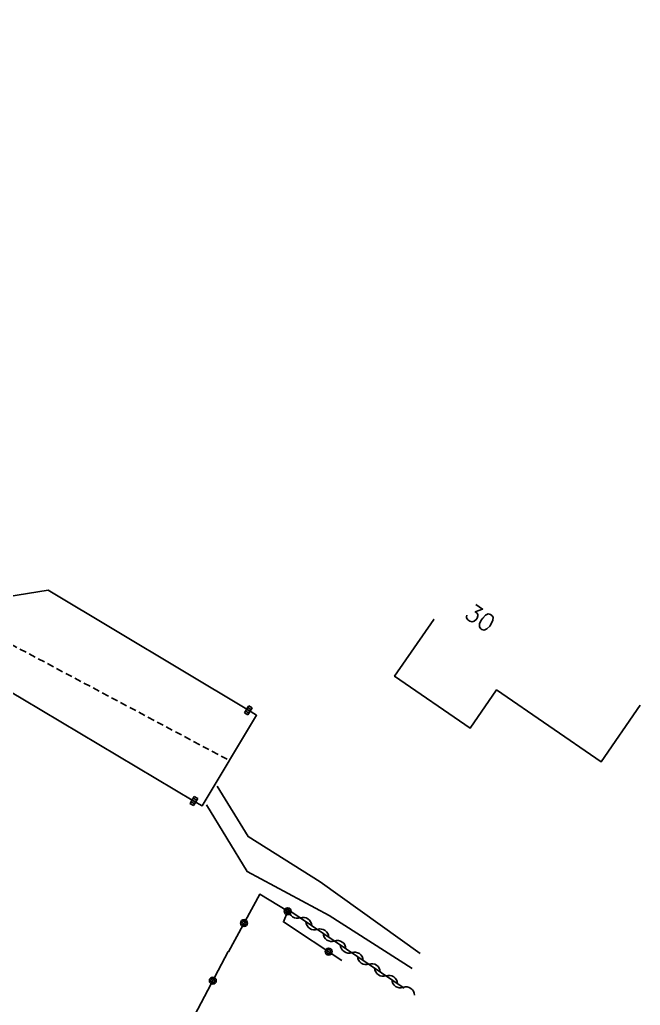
# Model space of a CAD drawing. Header units: millimetres. Extents: x 114000 to 119599, y 120000 to 124063.
# Drawn here: x 114908.9 to 114953.8, y 120301.1 to 120372.5 of the extents above; entities that cross this region are included whole.
import ezdxf
from ezdxf.enums import TextEntityAlignment as Align

# ---------------------------------------------------------------- set-up
doc = ezdxf.new("R2010")
doc.units = ezdxf.units.MM
doc.linetypes.add('DASHED', pattern=[0.75, 0.5, -0.25])
doc.layers.get('0').update_dxf_attribs({"linetype": 'CONTINUOUS'})
for name, color, linetype in [('W0001', 6, 'DASHED'), ('W0008', 7, 'CONTINUOUS'), ('W0100', 7, 'CONTINUOUS'), ('W0310', 3, 'CONTINUOUS'), ('W0322', 7, 'CONTINUOUS'), ('W0400', 7, 'CONTINUOUS'), ('W0991', 7, 'CONTINUOUS')]:
    doc.layers.add(name, color=color, linetype=linetype)
doc.styles.get("Standard").update_dxf_attribs({"font": 'romans.shx', "width": 0.85})

# ---------------------------------------------------------------- blocks, each defined once
blk = doc.blocks.new('T400')
for p, q in [((-0.15, 0.3), (0.15, 0.3)), ((-0.15, -0.25), (-0.15, 0.3)), ((-0.15, 0.15), (0.15, 0.15)), ((-0.15, 0), (0.15, 0)), ((0.15, 0.3), (0.15, -0.25)), ((-0.15, -0.15), (0.15, -0.15)), ((-0.15, -0.25), (-0.15, -0.3)), ((-0.15, -0.3), (0.15, -0.3)), ((0.15, -0.3), (0.15, -0.25))]:
    blk.add_line(p, q)
blk = doc.blocks.new('t322o')
at = {"color": 0, "linetype": 'Continuous'}
for radius in [0.25, 0.15]:
    blk.add_circle((0, 0), radius, dxfattribs=at)
blk = doc.blocks.new('t310o')
at = {"color": 0, "linetype": 'Continuous'}
for centre, start, end in [((-0.5, 0.375), 216.8699, 323.1304), ((0.5, -0.375), 36.8699, 143.1303)]:
    blk.add_arc(centre, 0.625, start, end, dxfattribs=at)

msp = doc.modelspace()

# ---------------------------------------------------------------- linework, layer by layer
at = {"layer": 'W0001'}
msp.add_lwpolyline([(114775.802, 120405.787), (114906.242, 120328.29), (114924.054, 120318.803)], dxfattribs=at)
at = {"layer": 'W0008'}
for points in [[(114774.428, 120403.297), (114780.684, 120399.588), (114781.728, 120398.987), (114801.135, 120387.465), (114816.718, 120378.151), (114817.088, 120377.954), (114834.126, 120367.815), (114851.288, 120357.634), (114851.655, 120357.39), (114874.028, 120344.109), (114885.809, 120337.098), (114886.092, 120336.92), (114909.086, 120323.236), (114921.485, 120315.867), (114922.085, 120315.523), (114926.023, 120322.083), (114925.428, 120322.439), (114910.927, 120331.146), (114907.928, 120330.648)], [(114937.861, 120304.824), (114930.63, 120310.006), (114925.404, 120313.291), (114923.177, 120316.944)], [(114937.302, 120303.737), (114931.291, 120307.569), (114925.354, 120310.754), (114922.404, 120315.591)]]:
    msp.add_lwpolyline(points, dxfattribs=at)
at = {"layer": 'W0100'}
msp.add_lwpolyline([(114941.492, 120321.136), (114936.022, 120324.907), (114938.86, 120329.023), (114938.86, 120329.023), (114938.86, 120329.023), (114938.86, 120329.023), (114938.86, 120329.023), (114938.86, 120329.023), (114938.86, 120329.023), (114938.86, 120329.023), (114938.86, 120329.023), (114938.86, 120329.023), (114938.86, 120329.023), (114938.86, 120329.023), (114938.86, 120329.023), (114938.86, 120329.023), (114938.86, 120329.023), (114938.86, 120329.023), (114938.86, 120329.023), (114938.86, 120329.023), (114938.86, 120329.023), (114938.86, 120329.023), (114938.86, 120329.023), (114938.86, 120329.023), (114938.86, 120329.023), (114938.86, 120329.023), (114938.86, 120329.023), (114938.86, 120329.023), (114938.86, 120329.023), (114938.86, 120329.023), (114938.86, 120329.023), (114938.86, 120329.023), (114938.86, 120329.023), (114938.86, 120329.023), (114938.86, 120329.023), (114938.86, 120329.023), (114938.86, 120329.023), (114938.86, 120329.023), (114938.86, 120329.023), (114938.86, 120329.023), (114938.86, 120329.023), (114938.86, 120329.023), (114938.86, 120329.023), (114938.86, 120329.023), (114938.86, 120329.023), (114938.86, 120329.023), (114938.86, 120329.023), (114938.86, 120329.023), (114938.86, 120329.023), (114938.86, 120329.023), (114938.86, 120329.023), (114938.86, 120329.023), (114938.86, 120329.023), (114938.86, 120329.023), (114938.86, 120329.023), (114938.86, 120329.023), (114938.86, 120329.023), (114938.86, 120329.023), (114938.86, 120329.023), (114938.86, 120329.023), (114938.86, 120329.023), (114938.86, 120329.023), (114938.86, 120329.023), (114938.86, 120329.023), (114938.86, 120329.023), (114938.86, 120329.023), (114938.86, 120329.023), (114938.86, 120329.023), (114938.86, 120329.023), (114938.86, 120329.023), (114938.86, 120329.023), (114938.86, 120329.023), (114938.86, 120329.023), (114938.86, 120329.023), (114938.86, 120329.023), (114938.86, 120329.023), (114938.86, 120329.023), (114938.86, 120329.023), (114938.86, 120329.023), (114938.86, 120329.023), (114938.86, 120329.023), (114938.86, 120329.023), (114938.86, 120329.023), (114938.86, 120329.023), (114938.86, 120329.023), (114938.86, 120329.023), (114938.86, 120329.023), (114938.86, 120329.023), (114938.86, 120329.023), (114938.86, 120329.023), (114938.86, 120329.023), (114938.86, 120329.023), (114938.86, 120329.023), (114938.86, 120329.023), (114938.86, 120329.023), (114938.86, 120329.023), (114938.86, 120329.023), (114938.86, 120329.023), (114938.86, 120329.023), (114938.86, 120329.023), (114938.86, 120329.023), (114938.86, 120329.023), (114938.86, 120329.023), (114938.86, 120329.023), (114938.86, 120329.023), (114938.86, 120329.023), (114938.86, 120329.023), (114938.86, 120329.023), (114938.86, 120329.023), (114938.86, 120329.023), (114938.86, 120329.023), (114938.86, 120329.023), (114938.86, 120329.023), (114938.86, 120329.023), (114938.86, 120329.023), (114938.86, 120329.023), (114938.86, 120329.023), (114938.86, 120329.023), (114938.86, 120329.023), (114938.86, 120329.023), (114938.86, 120329.023), (114938.86, 120329.023), (114938.86, 120329.023), (114938.86, 120329.023), (114938.86, 120329.023), (114938.86, 120329.023), (114938.86, 120329.023), (114938.86, 120329.023), (114938.86, 120329.023), (114938.86, 120329.023), (114938.86, 120329.023), (114938.86, 120329.023), (114938.86, 120329.023), (114938.86, 120329.023), (114938.86, 120329.023), (114938.86, 120329.023), (114938.86, 120329.023), (114938.86, 120329.023), (114938.86, 120329.023), (114938.86, 120329.023), (114938.86, 120329.023), (114938.86, 120329.023), (114938.86, 120329.023), (114938.86, 120329.023), (114938.86, 120329.023), (114938.86, 120329.023), (114938.86, 120329.023), (114938.86, 120329.023), (114938.86, 120329.023), (114938.86, 120329.023), (114938.86, 120329.023), (114938.86, 120329.023), (114938.86, 120329.023), (114938.86, 120329.023), (114938.86, 120329.023), (114938.86, 120329.023), (114938.86, 120329.023), (114938.86, 120329.023), (114938.86, 120329.023), (114938.86, 120329.023), (114938.86, 120329.023), (114938.86, 120329.023), (114938.86, 120329.023), (114938.86, 120329.023), (114938.86, 120329.023), (114938.86, 120329.023), (114938.86, 120329.023), (114938.86, 120329.023), (114938.86, 120329.023), (114938.86, 120329.023), (114938.86, 120329.023), (114938.86, 120329.023), (114938.86, 120329.023), (114938.86, 120329.023), (114938.86, 120329.023), (114938.86, 120329.023), (114938.86, 120329.023), (114938.86, 120329.023), (114938.86, 120329.023), (114938.86, 120329.023), (114938.86, 120329.023), (114938.86, 120329.023), (114938.86, 120329.023), (114938.86, 120329.023), (114938.86, 120329.023), (114938.86, 120329.023), (114938.86, 120329.023), (114938.86, 120329.023), (114938.86, 120329.023), (114938.86, 120329.023), (114938.86, 120329.023), (114938.86, 120329.023), (114938.86, 120329.023), (114938.86, 120329.023), (114938.86, 120329.023), (114938.86, 120329.023), (114938.86, 120329.023), (114938.86, 120329.023), (114938.86, 120329.023), (114938.86, 120329.023), (114938.86, 120329.023), (114938.86, 120329.023), (114938.86, 120329.023), (114938.86, 120329.023), (114938.86, 120329.023), (114938.86, 120329.023), (114938.86, 120329.023), (114938.86, 120329.023), (114938.86, 120329.023), (114938.86, 120329.023), (114938.86, 120329.023), (114938.86, 120329.023), (114938.86, 120329.023), (114938.86, 120329.023), (114936.022, 120324.907), (114941.492, 120321.136), (114943.408, 120323.916), (114950.977, 120318.698), (114953.815, 120322.815)], dxfattribs=at)
at = {"layer": 'W0310'}
for points in [[(114928.358, 120307.966), (114928.358, 120307.966), (114928.358, 120307.966), (114928.358, 120307.966), (114928.358, 120307.966), (114928.358, 120307.966), (114928.358, 120307.966), (114928.358, 120307.966), (114928.358, 120307.966), (114928.358, 120307.966), (114928.358, 120307.966), (114928.358, 120307.966), (114928.358, 120307.966), (114928.358, 120307.966), (114928.358, 120307.966), (114928.358, 120307.966), (114928.358, 120307.966), (114928.358, 120307.966), (114928.358, 120307.966), (114928.358, 120307.966), (114928.358, 120307.966), (114928.358, 120307.966), (114928.358, 120307.966), (114928.358, 120307.966), (114928.358, 120307.966), (114928.358, 120307.966), (114928.358, 120307.966), (114928.358, 120307.966), (114928.358, 120307.966), (114928.358, 120307.966), (114928.358, 120307.966), (114928.358, 120307.966), (114928.358, 120307.966), (114928.358, 120307.966), (114928.358, 120307.966), (114928.358, 120307.966), (114928.358, 120307.966), (114928.358, 120307.966), (114928.358, 120307.966), (114928.358, 120307.966), (114928.358, 120307.966), (114928.358, 120307.966), (114928.358, 120307.966), (114928.358, 120307.966), (114928.358, 120307.966), (114928.358, 120307.966), (114928.358, 120307.966), (114928.358, 120307.966), (114928.358, 120307.966), (114928.358, 120307.966), (114928.358, 120307.966), (114928.358, 120307.966), (114928.358, 120307.966), (114928.358, 120307.966), (114928.358, 120307.966), (114928.358, 120307.966), (114928.358, 120307.966), (114928.358, 120307.966), (114928.358, 120307.966), (114928.358, 120307.966), (114928.358, 120307.966), (114928.358, 120307.966), (114928.358, 120307.966), (114928.358, 120307.966), (114928.358, 120307.966), (114928.358, 120307.966), (114928.358, 120307.966), (114928.358, 120307.966), (114928.358, 120307.966), (114928.358, 120307.966), (114928.358, 120307.966), (114928.358, 120307.966), (114928.358, 120307.966), (114928.358, 120307.966), (114928.358, 120307.966), (114928.358, 120307.966), (114928.358, 120307.966), (114928.358, 120307.966), (114928.358, 120307.966), (114928.358, 120307.966), (114928.358, 120307.966), (114928.358, 120307.966), (114928.358, 120307.966), (114928.358, 120307.966), (114928.358, 120307.966), (114928.358, 120307.966), (114928.358, 120307.966), (114928.358, 120307.966), (114928.358, 120307.966), (114928.358, 120307.966), (114928.358, 120307.966), (114928.358, 120307.966), (114928.358, 120307.966), (114928.358, 120307.966), (114928.358, 120307.966), (114928.358, 120307.966), (114928.358, 120307.966), (114928.358, 120307.966), (114928.358, 120307.966), (114928.358, 120307.966), (114928.358, 120307.966)], [(114928.358, 120307.966), (114928.358, 120307.966), (114928.358, 120307.966), (114928.358, 120307.966), (114928.358, 120307.966), (114928.358, 120307.966), (114928.358, 120307.966), (114928.358, 120307.966), (114928.358, 120307.966), (114928.358, 120307.966), (114928.358, 120307.966), (114928.358, 120307.966), (114928.358, 120307.966), (114928.358, 120307.966), (114928.358, 120307.966), (114928.358, 120307.966), (114928.358, 120307.966), (114928.358, 120307.966), (114928.358, 120307.966), (114936.724, 120302.312)]]:
    msp.add_lwpolyline(points, dxfattribs=at)
at = {"layer": 'W0322'}
for points in [[(114923.983, 120304.94), (114923.983, 120304.94), (114923.983, 120304.94), (114923.983, 120304.94), (114923.983, 120304.94), (114923.983, 120304.94), (114923.983, 120304.94), (114923.983, 120304.94), (114923.983, 120304.94), (114923.983, 120304.94), (114923.983, 120304.94), (114923.983, 120304.94), (114923.983, 120304.94), (114923.983, 120304.94), (114923.983, 120304.94), (114923.983, 120304.94), (114926.252, 120309.114), (114928.278, 120307.888), (114927.97, 120307.107), (114932.21, 120304.324)], [(114923.963, 120304.955), (114916.867, 120291.475), (114920.757, 120289.386)], [(114923.983, 120304.94), (114923.983, 120304.94), (114923.983, 120304.94), (114923.983, 120304.94), (114923.983, 120304.94), (114923.983, 120304.94), (114923.983, 120304.94), (114923.983, 120304.94), (114923.983, 120304.94), (114923.983, 120304.94), (114923.983, 120304.94), (114923.983, 120304.94), (114923.983, 120304.94), (114923.983, 120304.94), (114923.983, 120304.94), (114923.983, 120304.94), (114923.983, 120304.94), (114923.983, 120304.94), (114923.983, 120304.94), (114923.983, 120304.94), (114923.983, 120304.94), (114923.983, 120304.94), (114923.983, 120304.94), (114923.983, 120304.94), (114923.983, 120304.94), (114923.983, 120304.94), (114923.983, 120304.94), (114923.983, 120304.94), (114923.983, 120304.94), (114923.983, 120304.94), (114923.983, 120304.94), (114923.983, 120304.94), (114923.983, 120304.94), (114923.983, 120304.94), (114923.983, 120304.94), (114923.983, 120304.94), (114923.983, 120304.94), (114923.983, 120304.94), (114923.983, 120304.94), (114923.983, 120304.94), (114923.983, 120304.94), (114923.983, 120304.94), (114923.983, 120304.94), (114923.983, 120304.94), (114923.983, 120304.94), (114923.983, 120304.94), (114923.983, 120304.94), (114923.983, 120304.94), (114923.983, 120304.94), (114923.983, 120304.94), (114923.983, 120304.94), (114923.983, 120304.94), (114923.983, 120304.94), (114923.983, 120304.94), (114923.983, 120304.94), (114923.983, 120304.94), (114923.983, 120304.94), (114923.983, 120304.94), (114923.983, 120304.94), (114923.983, 120304.94), (114923.983, 120304.94), (114923.983, 120304.94), (114923.983, 120304.94), (114923.983, 120304.94), (114923.983, 120304.94), (114923.983, 120304.94), (114923.983, 120304.94), (114923.983, 120304.94), (114923.983, 120304.94), (114923.983, 120304.94), (114923.983, 120304.94), (114923.983, 120304.94), (114923.983, 120304.94), (114923.983, 120304.94), (114923.983, 120304.94), (114923.983, 120304.94), (114923.983, 120304.94), (114923.983, 120304.94), (114923.983, 120304.94), (114923.983, 120304.94), (114923.983, 120304.94), (114923.983, 120304.94), (114923.983, 120304.94), (114923.983, 120304.94), (114923.983, 120304.94), (114923.983, 120304.94), (114923.983, 120304.94), (114923.983, 120304.94), (114923.983, 120304.94), (114923.983, 120304.94), (114923.983, 120304.94), (114923.983, 120304.94), (114923.983, 120304.94), (114923.983, 120304.94), (114923.983, 120304.94), (114923.983, 120304.94), (114923.983, 120304.94), (114923.983, 120304.94), (114923.983, 120304.94), (114923.983, 120304.94), (114923.983, 120304.94)]]:
    msp.add_lwpolyline(points, dxfattribs=at)

# ---------------------------------------------------------------- block references
at = {"layer": 'W0310', "rotation": 325.9480040870538}
for p in [(114929.187, 120307.406), (114930.429, 120306.566), (114931.672, 120305.726), (114932.915, 120304.886), (114934.158, 120304.046), (114935.4, 120303.206), (114936.643, 120302.367)]:
    msp.add_blockref('t310o', p, dxfattribs=at)
at = {"layer": 'W0322'}
for p, rotation in [((114928.276, 120307.882), 248.4774278584666), ((114925.117, 120307.027), 61.47141326322613), ((114931.244, 120304.958), 326.7203301394663), ((114922.857, 120302.853), 242.2360663696437)]:
    msp.add_blockref('t322o', p, dxfattribs=dict(at, rotation=rotation))
at = {"layer": 'W0400'}
for p, rotation in [((114925.428, 120322.439), 149.0393549170267), ((114921.485, 120315.867), 329.2749560079192)]:
    msp.add_blockref('T400', p, dxfattribs=dict(at, rotation=rotation))

# ---------------------------------------------------------------- texts
at = {"layer": 'W0991'}
msp.add_text('30', height=1.25, rotation=325.41223, dxfattribs=at).set_placement((114942.218, 120329.137), align=Align.MIDDLE)

doc.saveas('drawing.dxf')
